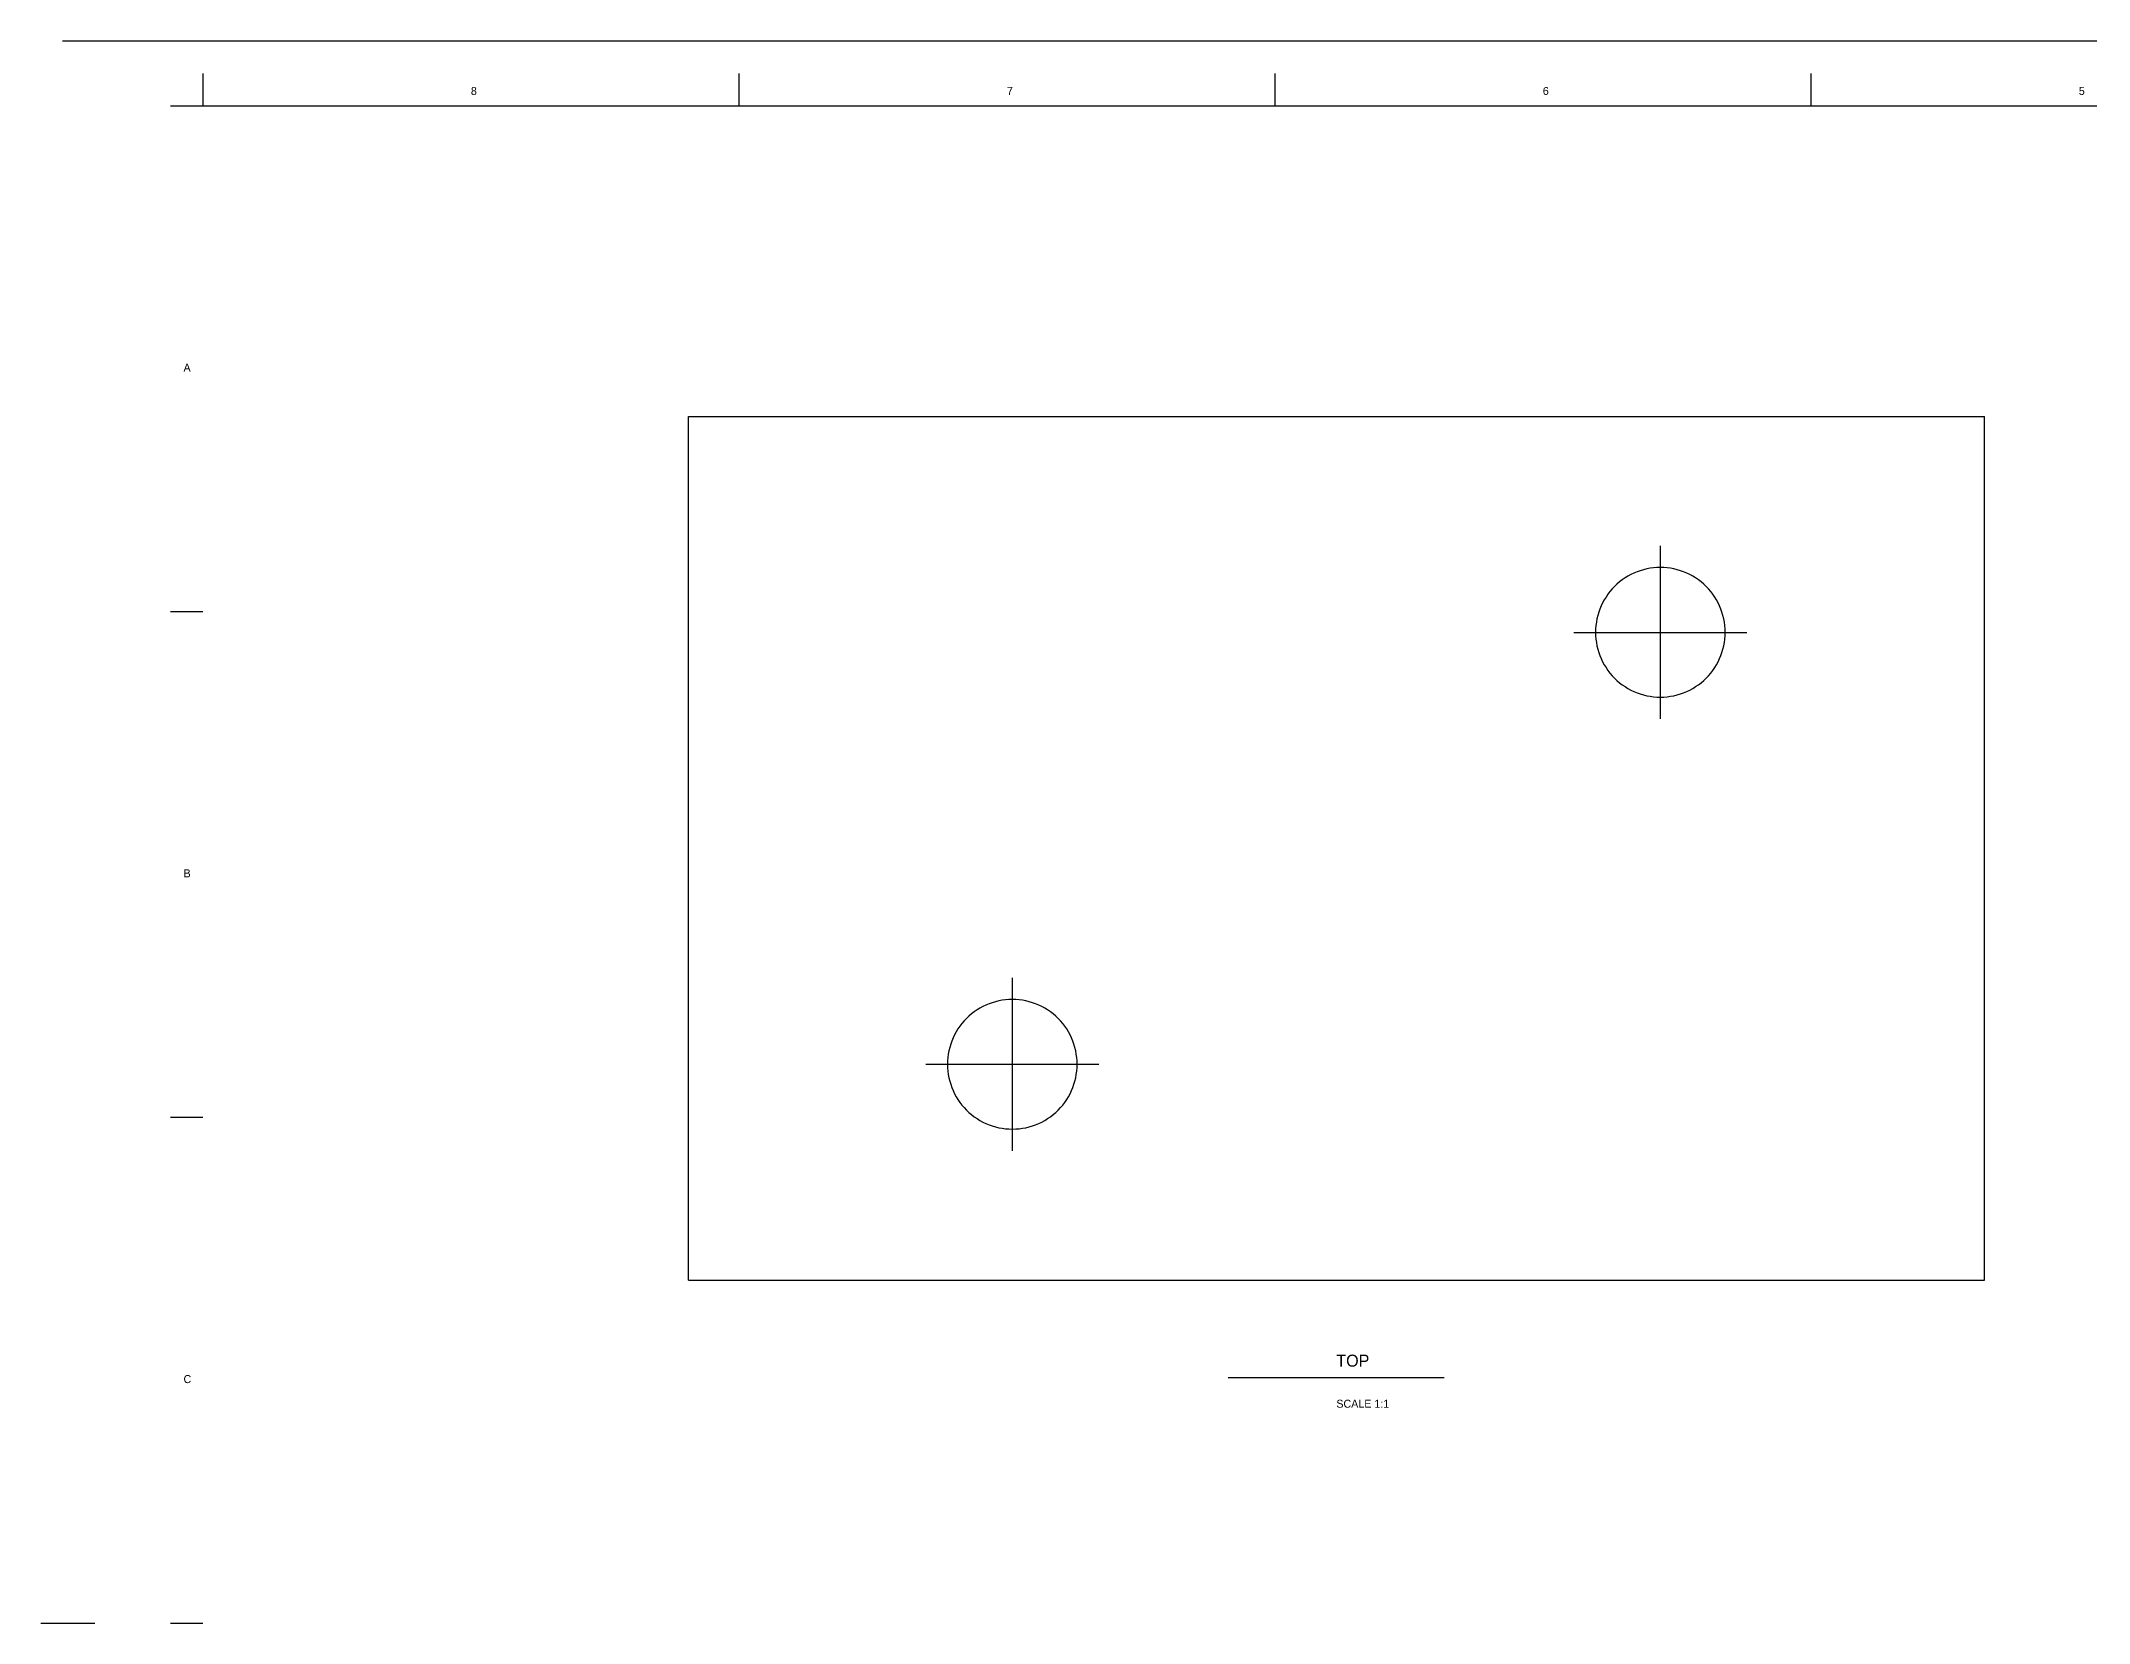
# Model space of a CAD drawing. Header units: metres. Extents: x 0 to 1587, y -826 to 297.
# Drawn here: x 0 to 717, y -264 to 289 of the extents above; entities that cross this region are included whole.
import ezdxf

# ---------------------------------------------------------------- set-up
doc = ezdxf.new("R2010")
doc.units = ezdxf.units.M
for name, color, linetype in [('ANNOTATIONS', 3, 'CONTINUOUS'), ('BORDER', 7, 'CONTINUOUS'), ('CENTER', 4, 'Continuous'), ('VISIBLE', 7, 'CONTINUOUS')]:
    doc.layers.add(name, color=color, linetype=linetype)

msp = doc.modelspace()

# ---------------------------------------------------------------- linework, layer by layer
at = {"layer": 'BORDER'}
for p, q in [((7.56, 289.44), (1579.84, 289.44)), ((56.69, 278.1), (56.69, 266.76)), ((244.23, 278.1), (244.23, 266.76)), ((431.81, 278.1), (431.81, 266.76)), ((619.39, 278.1), (619.39, 266.76)), ((45.35, 266.76), (56.69, 266.76)), ((56.69, 266.76), (1557.17, 266.76)), ((45.35, 89.77), (56.69, 89.77)), ((45.35, -87.26), (56.69, -87.26)), ((415.52, -178.31), (491.11, -178.31)), ((0, -264.26), (18.9, -264.26)), ((45.35, -264.26), (56.69, -264.26))]:
    msp.add_line(p, q, dxfattribs=at)
at = {"layer": 'CENTER'}
for p, q in [((566.7, 112.71), (566.7, 52.24)), ((536.47, 82.47), (596.94, 82.47)), ((339.93, -38.47), (339.93, -98.94)), ((309.69, -68.71), (370.17, -68.71))]:
    msp.add_line(p, q, dxfattribs=at)
at = {"layer": 'VISIBLE'}
for p, q in [((226.55, -144.3), (226.55, 158.06)), ((226.55, 158.06), (680.09, 158.06)), ((680.09, -144.3), (680.09, 158.06)), ((553.37, 100.82), (552.43, 100.09)), ((554.35, 101.49), (553.37, 100.82)), ((555.36, 102.11), (554.35, 101.49)), ((556.41, 102.68), (555.36, 102.11)), ((557.48, 103.19), (556.41, 102.68)), ((558.58, 103.65), (557.48, 103.19)), ((559.7, 104.04), (558.58, 103.65)), ((560.83, 104.38), (559.7, 104.04)), ((561.98, 104.65), (560.83, 104.38)), ((563.15, 104.87), (561.98, 104.65)), ((564.33, 105.03), (563.15, 104.87)), ((565.51, 105.12), (564.33, 105.03)), ((566.7, 105.15), (565.51, 105.12)), ((567.89, 105.12), (566.7, 105.15)), ((569.08, 105.03), (567.89, 105.12)), ((570.26, 104.87), (569.08, 105.03)), ((571.42, 104.65), (570.26, 104.87)), ((572.57, 104.38), (571.42, 104.65)), ((573.71, 104.04), (572.57, 104.38)), ((574.82, 103.65), (573.71, 104.04)), ((575.92, 103.19), (574.82, 103.65)), ((576.99, 102.68), (575.92, 103.19)), ((578.04, 102.11), (576.99, 102.68)), ((579.06, 101.49), (578.04, 102.11)), ((580.04, 100.82), (579.06, 101.49)), ((580.98, 100.09), (580.04, 100.82)), ((547.06, 93.81), (546.49, 92.76)), ((547.69, 94.83), (547.06, 93.81)), ((548.36, 95.81), (547.69, 94.83)), ((549.08, 96.75), (548.36, 95.81)), ((549.85, 97.65), (549.08, 96.75)), ((550.67, 98.51), (549.85, 97.65)), ((551.53, 99.32), (550.67, 98.51)), ((552.43, 100.09), (551.53, 99.32)), ((581.88, 99.32), (580.98, 100.09)), ((582.74, 98.51), (581.88, 99.32)), ((583.55, 97.65), (582.74, 98.51)), ((584.32, 96.75), (583.55, 97.65)), ((585.05, 95.81), (584.32, 96.75)), ((585.72, 94.83), (585.05, 95.81)), ((586.34, 93.81), (585.72, 94.83)), ((586.91, 92.76), (586.34, 93.81)), ((544.31, 86.03), (544.15, 84.85)), ((544.52, 87.19), (544.31, 86.03)), ((544.8, 88.34), (544.52, 87.19)), ((545.13, 89.48), (544.8, 88.34)), ((545.53, 90.6), (545.13, 89.48)), ((545.98, 91.69), (545.53, 90.6)), ((546.49, 92.76), (545.98, 91.69)), ((587.42, 91.69), (586.91, 92.76)), ((587.88, 90.6), (587.42, 91.69)), ((588.27, 89.48), (587.88, 90.6)), ((588.61, 88.34), (588.27, 89.48)), ((588.88, 87.19), (588.61, 88.34)), ((589.1, 86.03), (588.88, 87.19)), ((589.25, 84.85), (589.1, 86.03)), ((544.06, 83.67), (544.03, 82.47)), ((544.03, 82.47), (544.06, 81.28)), ((544.15, 84.85), (544.06, 83.67)), ((544.06, 81.28), (544.15, 80.1)), ((544.15, 80.1), (544.31, 78.92)), ((544.31, 78.92), (544.52, 77.76)), ((588.88, 77.76), (589.1, 78.92)), ((589.1, 78.92), (589.25, 80.1)), ((589.35, 83.67), (589.25, 84.85)), ((589.25, 80.1), (589.35, 81.28)), ((589.38, 82.47), (589.35, 83.67)), ((589.35, 81.28), (589.38, 82.47)), ((544.52, 77.76), (544.8, 76.6)), ((544.8, 76.6), (545.13, 75.47)), ((545.13, 75.47), (545.53, 74.35)), ((545.53, 74.35), (545.98, 73.26)), ((545.98, 73.26), (546.49, 72.18)), ((546.49, 72.18), (547.06, 71.14)), ((586.34, 71.14), (586.91, 72.18)), ((586.91, 72.18), (587.42, 73.26)), ((587.42, 73.26), (587.88, 74.35)), ((587.88, 74.35), (588.27, 75.47)), ((588.27, 75.47), (588.61, 76.6)), ((588.61, 76.6), (588.88, 77.76)), ((547.06, 71.14), (547.69, 70.12)), ((547.69, 70.12), (548.36, 69.14)), ((548.36, 69.14), (549.08, 68.2)), ((549.08, 68.2), (549.85, 67.3)), ((549.85, 67.3), (550.67, 66.44)), ((550.67, 66.44), (551.53, 65.62)), ((551.53, 65.62), (552.43, 64.85)), ((552.43, 64.85), (553.37, 64.13)), ((580.04, 64.13), (580.98, 64.85)), ((580.98, 64.85), (581.88, 65.62)), ((581.88, 65.62), (582.74, 66.44)), ((582.74, 66.44), (583.55, 67.3)), ((583.55, 67.3), (584.32, 68.2)), ((584.32, 68.2), (585.05, 69.14)), ((585.05, 69.14), (585.72, 70.12)), ((585.72, 70.12), (586.34, 71.14)), ((553.37, 64.13), (554.35, 63.46)), ((554.35, 63.46), (555.36, 62.83)), ((555.36, 62.83), (556.41, 62.27)), ((556.41, 62.27), (557.48, 61.75)), ((557.48, 61.75), (558.58, 61.3)), ((558.58, 61.3), (559.7, 60.91)), ((559.7, 60.91), (560.83, 60.57)), ((560.83, 60.57), (561.98, 60.29)), ((561.98, 60.29), (563.15, 60.08)), ((563.15, 60.08), (564.33, 59.92)), ((564.33, 59.92), (565.51, 59.83)), ((565.51, 59.83), (566.7, 59.8)), ((566.7, 59.8), (567.89, 59.83)), ((567.89, 59.83), (569.08, 59.92)), ((569.08, 59.92), (570.26, 60.08)), ((570.26, 60.08), (571.42, 60.29)), ((571.42, 60.29), (572.57, 60.57)), ((572.57, 60.57), (573.71, 60.91)), ((573.71, 60.91), (574.82, 61.3)), ((574.82, 61.3), (575.92, 61.75)), ((575.92, 61.75), (576.99, 62.27)), ((576.99, 62.27), (578.04, 62.83)), ((578.04, 62.83), (579.06, 63.46)), ((579.06, 63.46), (580.04, 64.13)), ((327.58, -49.69), (326.6, -50.36)), ((328.59, -49.07), (327.58, -49.69)), ((329.64, -48.5), (328.59, -49.07)), ((330.71, -47.99), (329.64, -48.5)), ((331.81, -47.53), (330.71, -47.99)), ((332.93, -47.14), (331.81, -47.53)), ((334.06, -46.8), (332.93, -47.14)), ((335.21, -46.53), (334.06, -46.8)), ((336.38, -46.31), (335.21, -46.53)), ((337.55, -46.16), (336.38, -46.31)), ((338.74, -46.06), (337.55, -46.16)), ((339.93, -46.03), (338.74, -46.06)), ((341.12, -46.06), (339.93, -46.03)), ((342.31, -46.16), (341.12, -46.06)), ((343.48, -46.31), (342.31, -46.16)), ((344.65, -46.53), (343.48, -46.31)), ((345.8, -46.8), (344.65, -46.53)), ((346.94, -47.14), (345.8, -46.8)), ((348.05, -47.53), (346.94, -47.14)), ((349.15, -47.99), (348.05, -47.53)), ((350.22, -48.5), (349.15, -47.99)), ((351.27, -49.07), (350.22, -48.5)), ((352.29, -49.69), (351.27, -49.07)), ((353.27, -50.36), (352.29, -49.69)), ((320.91, -56.35), (320.29, -57.37)), ((321.59, -55.37), (320.91, -56.35)), ((322.31, -54.43), (321.59, -55.37)), ((323.08, -53.53), (322.31, -54.43)), ((323.9, -52.67), (323.08, -53.53)), ((324.75, -51.86), (323.9, -52.67)), ((325.66, -51.09), (324.75, -51.86)), ((326.6, -50.36), (325.66, -51.09)), ((354.21, -51.09), (353.27, -50.36)), ((355.11, -51.86), (354.21, -51.09)), ((355.97, -52.67), (355.11, -51.86)), ((356.78, -53.53), (355.97, -52.67)), ((357.55, -54.43), (356.78, -53.53)), ((358.27, -55.37), (357.55, -54.43)), ((358.95, -56.35), (358.27, -55.37)), ((359.57, -57.37), (358.95, -56.35)), ((317.75, -63.99), (317.53, -65.15)), ((318.03, -62.84), (317.75, -63.99)), ((318.36, -61.7), (318.03, -62.84)), ((318.76, -60.59), (318.36, -61.7)), ((319.21, -59.49), (318.76, -60.59)), ((319.72, -58.42), (319.21, -59.49)), ((320.29, -57.37), (319.72, -58.42)), ((360.14, -58.42), (359.57, -57.37)), ((360.65, -59.49), (360.14, -58.42)), ((361.1, -60.59), (360.65, -59.49)), ((361.5, -61.7), (361.1, -60.59)), ((361.84, -62.84), (361.5, -61.7)), ((362.11, -63.99), (361.84, -62.84)), ((362.33, -65.15), (362.11, -63.99)), ((317.29, -67.52), (317.25, -68.71)), ((317.25, -68.71), (317.29, -69.9)), ((317.38, -66.33), (317.29, -67.52)), ((317.29, -69.9), (317.38, -71.08)), ((317.53, -65.15), (317.38, -66.33)), ((317.38, -71.08), (317.53, -72.26)), ((362.48, -66.33), (362.33, -65.15)), ((362.33, -72.26), (362.48, -71.08)), ((362.58, -67.52), (362.48, -66.33)), ((362.48, -71.08), (362.58, -69.9)), ((362.61, -68.71), (362.58, -67.52)), ((362.58, -69.9), (362.61, -68.71)), ((317.53, -72.26), (317.75, -73.43)), ((317.75, -73.43), (318.03, -74.58)), ((318.03, -74.58), (318.36, -75.71)), ((318.36, -75.71), (318.76, -76.83)), ((318.76, -76.83), (319.21, -77.93)), ((319.21, -77.93), (319.72, -79)), ((360.14, -79), (360.65, -77.93)), ((360.65, -77.93), (361.1, -76.83)), ((361.1, -76.83), (361.5, -75.71)), ((361.5, -75.71), (361.84, -74.58)), ((361.84, -74.58), (362.11, -73.43)), ((362.11, -73.43), (362.33, -72.26)), ((319.72, -79), (320.29, -80.05)), ((320.29, -80.05), (320.91, -81.06)), ((320.91, -81.06), (321.59, -82.04)), ((321.59, -82.04), (322.31, -82.98)), ((322.31, -82.98), (323.08, -83.88)), ((323.08, -83.88), (323.9, -84.74)), ((323.9, -84.74), (324.75, -85.56)), ((324.75, -85.56), (325.66, -86.33)), ((354.21, -86.33), (355.11, -85.56)), ((355.11, -85.56), (355.97, -84.74)), ((355.97, -84.74), (356.78, -83.88)), ((356.78, -83.88), (357.55, -82.98)), ((357.55, -82.98), (358.27, -82.04)), ((358.27, -82.04), (358.95, -81.06)), ((358.95, -81.06), (359.57, -80.05)), ((359.57, -80.05), (360.14, -79)), ((325.66, -86.33), (326.6, -87.05)), ((326.6, -87.05), (327.58, -87.72)), ((327.58, -87.72), (328.59, -88.35)), ((328.59, -88.35), (329.64, -88.91)), ((329.64, -88.91), (330.71, -89.43)), ((330.71, -89.43), (331.81, -89.88)), ((331.81, -89.88), (332.93, -90.28)), ((332.93, -90.28), (334.06, -90.61)), ((334.06, -90.61), (335.21, -90.89)), ((335.21, -90.89), (336.38, -91.1)), ((336.38, -91.1), (337.55, -91.26)), ((337.55, -91.26), (338.74, -91.35)), ((338.74, -91.35), (339.93, -91.38)), ((339.93, -91.38), (341.12, -91.35)), ((341.12, -91.35), (342.31, -91.26)), ((342.31, -91.26), (343.48, -91.1)), ((343.48, -91.1), (344.65, -90.89)), ((344.65, -90.89), (345.8, -90.61)), ((345.8, -90.61), (346.94, -90.28)), ((346.94, -90.28), (348.05, -89.88)), ((348.05, -89.88), (349.15, -89.43)), ((349.15, -89.43), (350.22, -88.91)), ((350.22, -88.91), (351.27, -88.35)), ((351.27, -88.35), (352.29, -87.72)), ((352.29, -87.72), (353.27, -87.05)), ((353.27, -87.05), (354.21, -86.33)), ((226.55, -144.3), (680.09, -144.3))]:
    msp.add_line(p, q, dxfattribs=at)

# ---------------------------------------------------------------- texts
at = {"layer": 'ANNOTATIONS'}
for s, height, p in [('TOP', 4.2, (453.32, -174.53)), ('SCALE 1:1', 2.8, (453.32, -188.9))]:
    msp.add_text(s, height=height, dxfattribs=at).set_placement(p)
at = {"layer": 'BORDER'}
for s, p in [('8', (150.46, 270.54)), ('7', (338.04, 270.54)), ('6', (525.58, 270.54)), ('5', (713.16, 270.54)), ('A', (49.89, 173.71)), ('B', (49.89, -3.28)), ('C', (49.89, -180.28))]:
    msp.add_text(s, height=2.8, dxfattribs=at).set_placement(p)

doc.saveas('drawing.dxf')
